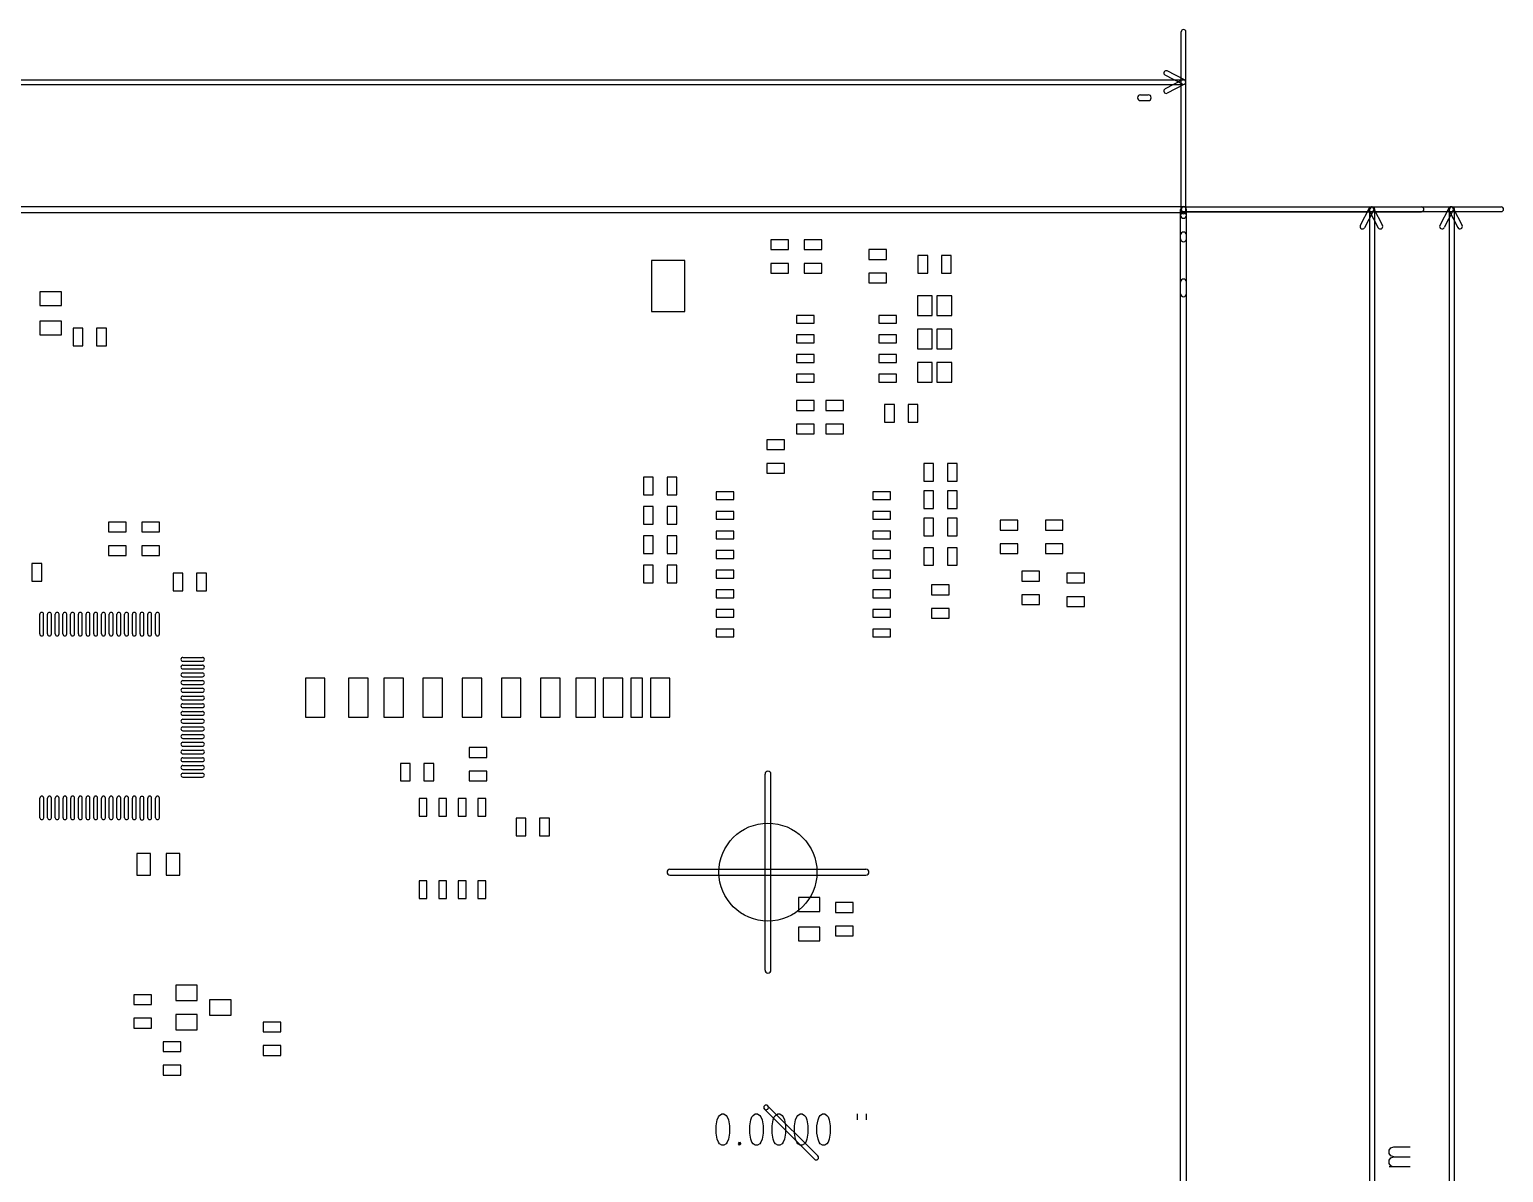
# Model space of a CAD drawing. Extents: x -29274 to 69862, y 24345 to 162744.
# Drawn here: x 32212 to 69812, y 53210 to 82360 of the extents above; entities that cross this region are included whole.
import ezdxf

# ---------------------------------------------------------------- set-up
doc = ezdxf.new("R2010")
doc.units = 0
doc.layers.add('BLACK', color=1, linetype='CONTINUOUS')

msp = doc.modelspace()

# ---------------------------------------------------------------- linework, layer by layer
at = {"layer": 'BLACK'}
for p, q in [((61590, 77720), (61590, 82300)), ((61710, 77720), (61710, 82300)), ((61677, 81073), (61235, 81303)), ((-8500, 81080), (61650, 81080)), ((-8500, 80960), (61650, 80960)), ((61621, 80967), (61179, 81197)), ((61621, 81073), (61179, 80843)), ((61677, 80967), (61235, 80737)), ((60550, 80695), (60750, 80695)), ((60550, 80545), (60750, 80545)), ((-7900, 77845), (61650, 77845)), ((61650, 77834), (69752, 77834)), ((61650, 77833), (67720, 77833)), ((-7900, 77695), (61650, 77695)), ((61575, 77620), (61575, 77770)), ((61575, 77020), (61575, 77620)), ((61650, 77714), (69752, 77714)), ((61650, 77713), (67720, 77713)), ((61725, 77620), (61725, 77770)), ((61725, 77020), (61725, 77620)), ((66387, 77802), (66158, 77360)), ((66494, 77746), (66265, 77304)), ((66387, 77746), (66618, 77305)), ((66406, 24474), (66406, 77774)), ((66494, 77801), (66725, 77360)), ((66526, 24474), (66526, 77774)), ((68419, 77804), (68190, 77362)), ((68526, 77748), (68297, 77306)), ((68419, 77748), (68650, 77307)), ((68438, 24426), (68438, 77776)), ((68526, 77803), (68757, 77362)), ((68558, 24426), (68558, 77776)), ((61575, 75620), (61575, 77120)), ((61725, 75620), (61725, 77120)), ((51575, 76995), (51125, 76995)), ((51125, 76995), (51125, 76745)), ((51125, 76745), (51575, 76745)), ((51575, 76745), (51575, 76995)), ((52425, 76995), (51975, 76995)), ((51975, 76995), (51975, 76745)), ((51975, 76745), (52425, 76745)), ((52425, 76745), (52425, 76995)), ((54075, 76745), (53625, 76745)), ((53625, 76745), (53625, 76495)), ((54075, 76495), (54075, 76745)), ((48925, 76470), (48075, 76470)), ((48075, 76470), (48075, 75170)), ((48925, 75170), (48925, 76470)), ((51575, 76395), (51125, 76395)), ((51125, 76395), (51125, 76145)), ((51575, 76145), (51575, 76395)), ((52425, 76395), (51975, 76395)), ((51975, 76395), (51975, 76145)), ((52425, 76145), (52425, 76395)), ((53625, 76495), (54075, 76495)), ((54875, 76595), (54875, 76145)), ((55125, 76595), (54875, 76595)), ((55125, 76145), (55125, 76595)), ((55475, 76595), (55475, 76145)), ((55725, 76595), (55475, 76595)), ((55725, 76145), (55725, 76595)), ((51125, 76145), (51575, 76145)), ((51975, 76145), (52425, 76145)), ((54075, 76145), (53625, 76145)), ((53625, 76145), (53625, 75895)), ((54075, 75895), (54075, 76145)), ((54875, 76145), (55125, 76145)), ((55475, 76145), (55725, 76145)), ((33025, 75670), (32475, 75670)), ((32475, 75670), (32475, 75320)), ((33025, 75320), (33025, 75670)), ((53625, 75895), (54075, 75895)), ((61575, 34920), (61575, 75920)), ((61725, 34920), (61725, 75920)), ((32475, 75320), (33025, 75320)), ((55240, 75570), (54860, 75570)), ((54860, 75570), (54860, 75070)), ((55240, 75070), (55240, 75570)), ((55740, 75570), (55360, 75570)), ((55360, 75570), (55360, 75070)), ((55740, 75070), (55740, 75570)), ((33025, 74920), (32475, 74920)), ((32475, 74920), (32475, 74570)), ((33025, 74570), (33025, 74920)), ((48075, 75170), (48925, 75170)), ((52225, 75070), (51775, 75070)), ((51775, 75070), (51775, 74870)), ((51775, 74870), (52225, 74870)), ((52225, 74870), (52225, 75070)), ((54325, 75070), (53875, 75070)), ((53875, 75070), (53875, 74870)), ((53875, 74870), (54325, 74870)), ((54325, 74870), (54325, 75070)), ((54860, 75070), (55240, 75070)), ((55360, 75070), (55740, 75070)), ((32475, 74570), (33025, 74570)), ((33325, 74745), (33325, 74295)), ((33575, 74745), (33325, 74745)), ((33575, 74295), (33575, 74745)), ((33925, 74745), (33925, 74295)), ((34175, 74745), (33925, 74745)), ((34175, 74295), (34175, 74745)), ((52225, 74570), (51775, 74570)), ((51775, 74570), (51775, 74370)), ((52225, 74370), (52225, 74570)), ((54325, 74570), (53875, 74570)), ((53875, 74570), (53875, 74370)), ((54325, 74370), (54325, 74570)), ((55240, 74720), (54860, 74720)), ((54860, 74720), (54860, 74220)), ((55240, 74220), (55240, 74720)), ((55740, 74720), (55360, 74720)), ((55360, 74720), (55360, 74220)), ((55740, 74220), (55740, 74720)), ((33325, 74295), (33575, 74295)), ((33925, 74295), (34175, 74295)), ((51775, 74370), (52225, 74370)), ((53875, 74370), (54325, 74370)), ((54860, 74220), (55240, 74220)), ((55360, 74220), (55740, 74220)), ((52225, 74070), (51775, 74070)), ((51775, 74070), (51775, 73870)), ((51775, 73870), (52225, 73870)), ((52225, 73870), (52225, 74070)), ((54325, 74070), (53875, 74070)), ((53875, 74070), (53875, 73870)), ((53875, 73870), (54325, 73870)), ((54325, 73870), (54325, 74070)), ((55240, 73870), (54860, 73870)), ((54860, 73870), (54860, 73370)), ((55240, 73370), (55240, 73870)), ((55740, 73870), (55360, 73870)), ((55360, 73870), (55360, 73370)), ((55740, 73370), (55740, 73870)), ((52225, 73570), (51775, 73570)), ((51775, 73570), (51775, 73370)), ((51775, 73370), (52225, 73370)), ((52225, 73370), (52225, 73570)), ((54325, 73570), (53875, 73570)), ((53875, 73570), (53875, 73370)), ((53875, 73370), (54325, 73370)), ((54325, 73370), (54325, 73570)), ((54860, 73370), (55240, 73370)), ((55360, 73370), (55740, 73370)), ((52225, 72895), (51775, 72895)), ((51775, 72895), (51775, 72645)), ((51775, 72645), (52225, 72645)), ((52225, 72645), (52225, 72895)), ((52975, 72895), (52525, 72895)), ((52525, 72895), (52525, 72645)), ((52525, 72645), (52975, 72645)), ((52975, 72645), (52975, 72895)), ((54275, 72795), (54025, 72795)), ((54025, 72795), (54025, 72345)), ((54275, 72345), (54275, 72795)), ((54875, 72795), (54625, 72795)), ((54625, 72795), (54625, 72345)), ((54875, 72345), (54875, 72795)), ((52225, 72295), (51775, 72295)), ((51775, 72295), (51775, 72045)), ((52225, 72045), (52225, 72295)), ((52975, 72295), (52525, 72295)), ((52525, 72295), (52525, 72045)), ((52975, 72045), (52975, 72295)), ((54025, 72345), (54275, 72345)), ((54625, 72345), (54875, 72345)), ((51475, 71895), (51025, 71895)), ((51025, 71895), (51025, 71645)), ((51475, 71645), (51475, 71895)), ((51775, 72045), (52225, 72045)), ((52525, 72045), (52975, 72045)), ((51025, 71645), (51475, 71645)), ((51475, 71295), (51025, 71295)), ((51025, 71295), (51025, 71045)), ((51475, 71045), (51475, 71295)), ((55275, 71295), (55025, 71295)), ((55025, 71295), (55025, 70845)), ((55275, 70845), (55275, 71295)), ((55875, 71295), (55625, 71295)), ((55625, 71295), (55625, 70845)), ((55875, 70845), (55875, 71295)), ((47875, 70945), (47875, 70495)), ((48125, 70945), (47875, 70945)), ((48125, 70495), (48125, 70945)), ((48475, 70945), (48475, 70495)), ((48725, 70945), (48475, 70945)), ((48725, 70495), (48725, 70945)), ((51025, 71045), (51475, 71045)), ((55025, 70845), (55275, 70845)), ((55625, 70845), (55875, 70845)), ((47875, 70495), (48125, 70495)), ((48475, 70495), (48725, 70495)), ((50175, 70570), (49725, 70570)), ((49725, 70570), (49725, 70370)), ((49725, 70370), (50175, 70370)), ((50175, 70370), (50175, 70570)), ((54175, 70570), (53725, 70570)), ((53725, 70570), (53725, 70370)), ((53725, 70370), (54175, 70370)), ((54175, 70370), (54175, 70570)), ((55275, 70595), (55025, 70595)), ((55025, 70595), (55025, 70145)), ((55275, 70145), (55275, 70595)), ((55875, 70595), (55625, 70595)), ((55625, 70595), (55625, 70145)), ((55875, 70145), (55875, 70595)), ((47875, 70195), (47875, 69745)), ((48125, 70195), (47875, 70195)), ((48125, 69745), (48125, 70195)), ((48475, 70195), (48475, 69745)), ((48725, 70195), (48475, 70195)), ((48725, 69745), (48725, 70195)), ((50175, 70070), (49725, 70070)), ((49725, 70070), (49725, 69870)), ((50175, 69870), (50175, 70070)), ((54175, 70070), (53725, 70070)), ((53725, 70070), (53725, 69870)), ((54175, 69870), (54175, 70070)), ((55025, 70145), (55275, 70145)), ((55625, 70145), (55875, 70145)), ((34675, 69795), (34225, 69795)), ((34225, 69795), (34225, 69545)), ((34675, 69545), (34675, 69795)), ((35525, 69795), (35075, 69795)), ((35075, 69795), (35075, 69545)), ((35525, 69545), (35525, 69795)), ((47875, 69745), (48125, 69745)), ((48475, 69745), (48725, 69745)), ((49725, 69870), (50175, 69870)), ((50175, 69570), (49725, 69570)), ((49725, 69570), (49725, 69370)), ((50175, 69370), (50175, 69570)), ((53725, 69870), (54175, 69870)), ((54175, 69570), (53725, 69570)), ((53725, 69570), (53725, 69370)), ((54175, 69370), (54175, 69570)), ((55275, 69895), (55025, 69895)), ((55025, 69895), (55025, 69445)), ((55275, 69445), (55275, 69895)), ((55875, 69895), (55625, 69895)), ((55625, 69895), (55625, 69445)), ((55875, 69445), (55875, 69895)), ((57425, 69845), (56975, 69845)), ((56975, 69845), (56975, 69595)), ((56975, 69595), (57425, 69595)), ((57425, 69595), (57425, 69845)), ((58575, 69845), (58125, 69845)), ((58125, 69845), (58125, 69595)), ((58125, 69595), (58575, 69595)), ((58575, 69595), (58575, 69845)), ((34225, 69545), (34675, 69545)), ((34675, 69195), (34225, 69195)), ((34225, 69195), (34225, 68945)), ((34675, 68945), (34675, 69195)), ((35075, 69545), (35525, 69545)), ((35525, 69195), (35075, 69195)), ((35075, 69195), (35075, 68945)), ((35525, 68945), (35525, 69195)), ((47875, 69445), (47875, 68995)), ((48125, 69445), (47875, 69445)), ((48125, 68995), (48125, 69445)), ((48475, 69445), (48475, 68995)), ((48725, 69445), (48475, 69445)), ((48725, 68995), (48725, 69445)), ((49725, 69370), (50175, 69370)), ((53725, 69370), (54175, 69370)), ((55025, 69445), (55275, 69445)), ((55625, 69445), (55875, 69445)), ((57425, 69245), (56975, 69245)), ((56975, 69245), (56975, 68995)), ((57425, 68995), (57425, 69245)), ((58575, 69245), (58125, 69245)), ((58125, 69245), (58125, 68995)), ((58575, 68995), (58575, 69245)), ((34225, 68945), (34675, 68945)), ((35075, 68945), (35525, 68945)), ((47875, 68995), (48125, 68995)), ((48475, 68995), (48725, 68995)), ((50175, 69070), (49725, 69070)), ((49725, 69070), (49725, 68870)), ((49725, 68870), (50175, 68870)), ((50175, 68870), (50175, 69070)), ((54175, 69070), (53725, 69070)), ((53725, 69070), (53725, 68870)), ((53725, 68870), (54175, 68870)), ((54175, 68870), (54175, 69070)), ((55275, 69145), (55025, 69145)), ((55025, 69145), (55025, 68695)), ((55275, 68695), (55275, 69145)), ((55875, 69145), (55625, 69145)), ((55625, 69145), (55625, 68695)), ((55875, 68695), (55875, 69145)), ((56975, 68995), (57425, 68995)), ((58125, 68995), (58575, 68995)), ((32525, 68745), (32275, 68745)), ((32275, 68745), (32275, 68295)), ((32525, 68295), (32525, 68745)), ((36125, 68495), (35875, 68495)), ((35875, 68495), (35875, 68045)), ((36125, 68045), (36125, 68495)), ((36725, 68495), (36475, 68495)), ((36475, 68495), (36475, 68045)), ((36725, 68045), (36725, 68495)), ((47875, 68695), (47875, 68245)), ((48125, 68695), (47875, 68695)), ((48125, 68245), (48125, 68695)), ((48475, 68695), (48475, 68245)), ((48725, 68695), (48475, 68695)), ((48725, 68245), (48725, 68695)), ((50175, 68570), (49725, 68570)), ((49725, 68570), (49725, 68370)), ((50175, 68370), (50175, 68570)), ((54175, 68570), (53725, 68570)), ((53725, 68570), (53725, 68370)), ((54175, 68370), (54175, 68570)), ((55025, 68695), (55275, 68695)), ((55625, 68695), (55875, 68695)), ((57975, 68545), (57525, 68545)), ((57525, 68545), (57525, 68295)), ((57975, 68295), (57975, 68545)), ((59125, 68495), (58675, 68495)), ((58675, 68495), (58675, 68245)), ((59125, 68245), (59125, 68495)), ((32275, 68295), (32525, 68295)), ((47875, 68245), (48125, 68245)), ((48475, 68245), (48725, 68245)), ((49725, 68370), (50175, 68370)), ((50175, 68070), (49725, 68070)), ((49725, 68070), (49725, 67870)), ((50175, 67870), (50175, 68070)), ((53725, 68370), (54175, 68370)), ((54175, 68070), (53725, 68070)), ((53725, 68070), (53725, 67870)), ((54175, 67870), (54175, 68070)), ((55675, 68195), (55225, 68195)), ((55225, 68195), (55225, 67945)), ((55675, 67945), (55675, 68195)), ((57525, 68295), (57975, 68295)), ((58675, 68245), (59125, 68245)), ((35875, 68045), (36125, 68045)), ((36475, 68045), (36725, 68045)), ((49725, 67870), (50175, 67870)), ((53725, 67870), (54175, 67870)), ((55225, 67945), (55675, 67945)), ((57975, 67945), (57525, 67945)), ((57525, 67945), (57525, 67695)), ((57525, 67695), (57975, 67695)), ((57975, 67695), (57975, 67945)), ((59125, 67895), (58675, 67895)), ((58675, 67895), (58675, 67645)), ((59125, 67645), (59125, 67895)), ((32475, 66944), (32475, 67446)), ((32573, 66944), (32573, 67446)), ((32672, 66944), (32672, 67446)), ((32770, 66944), (32770, 67446)), ((32869, 66944), (32869, 67446)), ((32967, 66944), (32967, 67446)), ((33066, 66944), (33066, 67446)), ((33164, 66944), (33164, 67446)), ((33263, 66944), (33263, 67446)), ((33361, 66944), (33361, 67446)), ((33459, 66944), (33459, 67446)), ((33557, 66944), (33557, 67446)), ((33656, 66944), (33656, 67446)), ((33754, 66944), (33754, 67446)), ((33853, 66944), (33853, 67446)), ((33951, 66944), (33951, 67446)), ((34050, 66944), (34050, 67446)), ((34148, 66944), (34148, 67446)), ((34247, 66944), (34247, 67446)), ((34345, 66944), (34345, 67446)), ((34444, 66944), (34444, 67446)), ((34542, 66944), (34542, 67446)), ((34640, 66944), (34640, 67446)), ((34738, 66944), (34738, 67446)), ((34837, 66944), (34837, 67446)), ((34935, 66944), (34935, 67446)), ((35034, 66944), (35034, 67446)), ((35132, 66944), (35132, 67446)), ((35231, 66944), (35231, 67446)), ((35329, 66944), (35329, 67446)), ((35428, 66944), (35428, 67446)), ((35526, 66944), (35526, 67446)), ((50175, 67570), (49725, 67570)), ((49725, 67570), (49725, 67370)), ((49725, 67370), (50175, 67370)), ((50175, 67370), (50175, 67570)), ((54175, 67570), (53725, 67570)), ((53725, 67570), (53725, 67370)), ((53725, 67370), (54175, 67370)), ((54175, 67370), (54175, 67570)), ((55675, 67595), (55225, 67595)), ((55225, 67595), (55225, 67345)), ((55225, 67345), (55675, 67345)), ((55675, 67345), (55675, 67595)), ((58675, 67645), (59125, 67645)), ((50175, 67070), (49725, 67070)), ((49725, 67070), (49725, 66870)), ((50175, 66870), (50175, 67070)), ((54175, 67070), (53725, 67070)), ((53725, 67070), (53725, 66870)), ((54175, 66870), (54175, 67070)), ((49725, 66870), (50175, 66870)), ((53725, 66870), (54175, 66870)), ((36124, 66346), (36626, 66346)), ((36124, 66248), (36626, 66248)), ((36124, 66149), (36626, 66149)), ((36124, 66051), (36626, 66051)), ((36124, 65952), (36626, 65952)), ((36124, 65854), (36626, 65854)), ((39750, 65820), (39250, 65820)), ((39250, 65820), (39250, 64820)), ((39750, 64820), (39750, 65820)), ((40850, 65820), (40350, 65820)), ((40350, 65820), (40350, 64820)), ((40850, 64820), (40850, 65820)), ((41750, 65820), (41250, 65820)), ((41250, 65820), (41250, 64820)), ((41750, 64820), (41750, 65820)), ((42750, 65820), (42250, 65820)), ((42250, 65820), (42250, 64820)), ((42750, 64820), (42750, 65820)), ((43750, 65820), (43250, 65820)), ((43250, 65820), (43250, 64820)), ((43750, 64820), (43750, 65820)), ((44750, 65820), (44250, 65820)), ((44250, 65820), (44250, 64820)), ((44750, 64820), (44750, 65820)), ((45750, 65820), (45250, 65820)), ((45250, 65820), (45250, 64820)), ((45750, 64820), (45750, 65820)), ((46650, 65820), (46150, 65820)), ((46150, 65820), (46150, 64820)), ((46650, 64820), (46650, 65820)), ((47350, 65820), (46850, 65820)), ((46850, 65820), (46850, 64820)), ((47350, 64820), (47350, 65820)), ((47850, 65820), (47550, 65820)), ((47550, 65820), (47550, 64820)), ((47850, 64820), (47850, 65820)), ((48550, 65820), (48050, 65820)), ((48050, 65820), (48050, 64820)), ((48550, 64820), (48550, 65820)), ((36124, 65755), (36626, 65755)), ((36124, 65657), (36626, 65657)), ((36124, 65558), (36626, 65558)), ((36124, 65460), (36626, 65460)), ((36124, 65362), (36626, 65362)), ((36124, 65264), (36626, 65264)), ((36124, 65165), (36626, 65165)), ((36124, 65067), (36626, 65067)), ((36124, 64968), (36626, 64968)), ((36124, 64870), (36626, 64870)), ((36124, 64771), (36626, 64771)), ((36124, 64673), (36626, 64673)), ((39250, 64820), (39750, 64820)), ((40350, 64820), (40850, 64820)), ((41250, 64820), (41750, 64820)), ((42250, 64820), (42750, 64820)), ((43250, 64820), (43750, 64820)), ((44250, 64820), (44750, 64820)), ((45250, 64820), (45750, 64820)), ((46150, 64820), (46650, 64820)), ((46850, 64820), (47350, 64820)), ((47550, 64820), (47850, 64820)), ((48050, 64820), (48550, 64820)), ((36124, 64574), (36626, 64574)), ((36124, 64476), (36626, 64476)), ((36124, 64377), (36626, 64377)), ((36124, 64279), (36626, 64279)), ((36124, 64181), (36626, 64181)), ((36124, 64083), (36626, 64083)), ((36124, 63984), (36626, 63984)), ((43875, 64045), (43425, 64045)), ((43425, 64045), (43425, 63795)), ((43875, 63795), (43875, 64045)), ((36124, 63886), (36626, 63886)), ((36124, 63787), (36626, 63787)), ((36124, 63689), (36626, 63689)), ((36124, 63590), (36626, 63590)), ((41925, 63645), (41675, 63645)), ((41675, 63645), (41675, 63195)), ((41925, 63195), (41925, 63645)), ((42525, 63645), (42275, 63645)), ((42275, 63645), (42275, 63195)), ((42525, 63195), (42525, 63645)), ((43425, 63795), (43875, 63795)), ((36124, 63492), (36626, 63492)), ((36124, 63393), (36626, 63393)), ((36124, 63295), (36626, 63295)), ((41675, 63195), (41925, 63195)), ((42275, 63195), (42525, 63195)), ((43875, 63445), (43425, 63445)), ((43425, 63445), (43425, 63195)), ((43425, 63195), (43875, 63195)), ((43875, 63195), (43875, 63445)), ((50975, 58370), (50975, 63370)), ((51125, 58370), (51125, 63370)), ((32478, 62258), (32478, 62760)), ((32576, 62258), (32576, 62760)), ((32675, 62258), (32675, 62760)), ((32773, 62258), (32773, 62760)), ((32871, 62258), (32871, 62760)), ((32969, 62258), (32969, 62760)), ((33068, 62258), (33068, 62760)), ((33166, 62258), (33166, 62760)), ((33265, 62258), (33265, 62760)), ((33363, 62258), (33363, 62760)), ((33462, 62258), (33462, 62760)), ((33560, 62258), (33560, 62760)), ((33656, 62258), (33656, 62760)), ((33754, 62258), (33754, 62760)), ((33853, 62258), (33853, 62760)), ((33951, 62258), (33951, 62760)), ((34050, 62258), (34050, 62760)), ((34148, 62258), (34148, 62760)), ((34247, 62258), (34247, 62760)), ((34345, 62258), (34345, 62760)), ((34444, 62258), (34444, 62760)), ((34542, 62258), (34542, 62760)), ((34640, 62258), (34640, 62760)), ((34738, 62258), (34738, 62760)), ((34837, 62258), (34837, 62760)), ((34935, 62258), (34935, 62760)), ((35034, 62251), (35034, 62753)), ((35132, 62251), (35132, 62753)), ((35231, 62258), (35231, 62760)), ((35329, 62258), (35329, 62760)), ((35428, 62258), (35428, 62760)), ((35526, 62258), (35526, 62760)), ((42150, 62745), (42150, 62295)), ((42350, 62745), (42150, 62745)), ((42350, 62295), (42350, 62745)), ((42650, 62745), (42650, 62295)), ((42850, 62745), (42650, 62745)), ((42850, 62295), (42850, 62745)), ((43150, 62745), (43150, 62295)), ((43350, 62745), (43150, 62745)), ((43350, 62295), (43350, 62745)), ((43650, 62745), (43650, 62295)), ((43850, 62745), (43650, 62745)), ((43850, 62295), (43850, 62745)), ((42150, 62295), (42350, 62295)), ((42650, 62295), (42850, 62295)), ((43150, 62295), (43350, 62295)), ((43650, 62295), (43850, 62295)), ((44875, 62245), (44625, 62245)), ((44625, 62245), (44625, 61795)), ((44875, 61795), (44875, 62245)), ((45475, 62245), (45225, 62245)), ((45225, 62245), (45225, 61795)), ((45475, 61795), (45475, 62245)), ((44625, 61795), (44875, 61795)), ((45225, 61795), (45475, 61795)), ((34950, 61345), (34950, 60795)), ((35300, 61345), (34950, 61345)), ((35300, 60795), (35300, 61345)), ((35700, 61345), (35700, 60795)), ((36050, 61345), (35700, 61345)), ((36050, 60795), (36050, 61345)), ((48550, 60945), (53550, 60945)), ((34950, 60795), (35300, 60795)), ((35700, 60795), (36050, 60795)), ((42150, 60645), (42150, 60195)), ((42350, 60645), (42150, 60645)), ((42350, 60195), (42350, 60645)), ((42650, 60645), (42650, 60195)), ((42850, 60645), (42650, 60645)), ((42850, 60195), (42850, 60645)), ((43150, 60645), (43150, 60195)), ((43350, 60645), (43150, 60645)), ((43350, 60195), (43350, 60645)), ((43650, 60645), (43650, 60195)), ((43850, 60645), (43650, 60645)), ((43850, 60195), (43850, 60645)), ((48550, 60795), (53550, 60795)), ((42150, 60195), (42350, 60195)), ((42650, 60195), (42850, 60195)), ((43150, 60195), (43350, 60195)), ((43650, 60195), (43850, 60195)), ((52375, 60220), (51825, 60220)), ((51825, 60220), (51825, 59870)), ((52375, 59870), (52375, 60220)), ((51825, 59870), (52375, 59870)), ((53225, 60095), (52775, 60095)), ((52775, 60095), (52775, 59845)), ((52775, 59845), (53225, 59845)), ((53225, 59845), (53225, 60095)), ((52375, 59470), (51825, 59470)), ((51825, 59470), (51825, 59120)), ((52375, 59120), (52375, 59470)), ((53225, 59495), (52775, 59495)), ((52775, 59495), (52775, 59245)), ((53225, 59245), (53225, 59495)), ((51825, 59120), (52375, 59120)), ((52775, 59245), (53225, 59245)), ((36492, 57990), (35942, 57990)), ((35942, 57990), (35942, 57598)), ((36492, 57598), (36492, 57990)), ((35325, 57745), (34875, 57745)), ((34875, 57745), (34875, 57495)), ((35325, 57495), (35325, 57745)), ((35942, 57598), (36492, 57598)), ((37358, 57616), (36808, 57616)), ((36808, 57616), (36808, 57224)), ((37358, 57224), (37358, 57616)), ((34875, 57495), (35325, 57495)), ((36492, 57242), (35942, 57242)), ((35942, 57242), (35942, 56850)), ((36492, 56850), (36492, 57242)), ((36808, 57224), (37358, 57224)), ((35325, 57145), (34875, 57145)), ((34875, 57145), (34875, 56895)), ((34875, 56895), (35325, 56895)), ((35325, 56895), (35325, 57145)), ((35942, 56850), (36492, 56850)), ((38625, 57045), (38175, 57045)), ((38175, 57045), (38175, 56795)), ((38175, 56795), (38625, 56795)), ((38625, 56795), (38625, 57045)), ((36075, 56545), (35625, 56545)), ((35625, 56545), (35625, 56295)), ((36075, 56295), (36075, 56545)), ((38625, 56445), (38175, 56445)), ((38175, 56445), (38175, 56195)), ((38625, 56195), (38625, 56445)), ((35625, 56295), (36075, 56295)), ((38175, 56195), (38625, 56195)), ((36075, 55945), (35625, 55945)), ((35625, 55945), (35625, 55695)), ((35625, 55695), (36075, 55695)), ((36075, 55695), (36075, 55945)), ((51042, 54912), (52322, 53632)), ((51042, 54912), (52322, 53632)), ((49727, 54401), (49756, 54554)), ((49756, 54554), (49784, 54630)), ((49784, 54630), (49813, 54668)), ((49813, 54668), (49870, 54706)), ((49870, 54706), (49927, 54706)), ((49927, 54706), (49984, 54668)), ((49984, 54668), (50013, 54630)), ((50013, 54630), (50042, 54554)), ((50042, 54554), (50070, 54401)), ((50584, 54401), (50613, 54554)), ((50613, 54554), (50641, 54630)), ((50641, 54630), (50670, 54668)), ((50670, 54668), (50727, 54706)), ((50727, 54706), (50784, 54706)), ((50784, 54706), (50841, 54668)), ((50841, 54668), (50870, 54630)), ((50870, 54630), (50899, 54554)), ((50899, 54554), (50927, 54401)), ((50958, 54828), (52238, 53548)), ((50958, 54828), (52238, 53548)), ((51155, 54401), (51184, 54554)), ((51184, 54554), (51212, 54630)), ((51212, 54630), (51241, 54668)), ((51241, 54668), (51298, 54706)), ((51298, 54706), (51355, 54706)), ((51355, 54706), (51412, 54668)), ((51412, 54668), (51441, 54630)), ((51441, 54630), (51470, 54554)), ((51470, 54554), (51498, 54401)), ((51726, 54401), (51755, 54554)), ((51755, 54554), (51783, 54630)), ((51783, 54630), (51812, 54668)), ((51812, 54668), (51869, 54706)), ((51869, 54706), (51926, 54706)), ((51926, 54706), (51983, 54668)), ((51983, 54668), (52012, 54630)), ((52012, 54630), (52041, 54554)), ((52041, 54554), (52069, 54401)), ((52297, 54401), (52326, 54554)), ((52326, 54554), (52354, 54630)), ((52354, 54630), (52383, 54668)), ((52383, 54668), (52440, 54706)), ((52440, 54706), (52497, 54706)), ((52497, 54706), (52554, 54668)), ((52554, 54668), (52583, 54630)), ((52583, 54630), (52612, 54554)), ((52612, 54554), (52640, 54401)), ((53325, 54706), (53325, 54554)), ((53554, 54706), (53554, 54554)), ((49727, 54211), (49727, 54401)), ((49756, 54059), (49727, 54211)), ((50070, 54211), (50042, 54059)), ((50070, 54401), (50070, 54211)), ((50584, 54211), (50584, 54401)), ((50613, 54059), (50584, 54211)), ((50927, 54211), (50899, 54059)), ((50927, 54401), (50927, 54211)), ((51155, 54211), (51155, 54401)), ((51184, 54059), (51155, 54211)), ((51498, 54211), (51470, 54059)), ((51498, 54401), (51498, 54211)), ((51726, 54211), (51726, 54401)), ((51755, 54059), (51726, 54211)), ((52069, 54211), (52041, 54059)), ((52069, 54401), (52069, 54211)), ((52297, 54211), (52297, 54401)), ((52326, 54059), (52297, 54211)), ((52640, 54211), (52612, 54059)), ((52640, 54401), (52640, 54211)), ((49784, 53982), (49756, 54059)), ((49813, 53944), (49784, 53982)), ((49870, 53906), (49813, 53944)), ((49927, 53906), (49870, 53906)), ((49984, 53944), (49927, 53906)), ((50013, 53982), (49984, 53944)), ((50042, 54059), (50013, 53982)), ((50298, 53944), (50327, 53982)), ((50327, 53906), (50298, 53944)), ((50327, 53982), (50355, 53944)), ((50327, 53982), (50327, 53906)), ((50355, 53944), (50327, 53906)), ((50641, 53982), (50613, 54059)), ((50670, 53944), (50641, 53982)), ((50727, 53906), (50670, 53944)), ((50784, 53906), (50727, 53906)), ((50841, 53944), (50784, 53906)), ((50870, 53982), (50841, 53944)), ((50899, 54059), (50870, 53982)), ((51212, 53982), (51184, 54059)), ((51241, 53944), (51212, 53982)), ((51298, 53906), (51241, 53944)), ((51355, 53906), (51298, 53906)), ((51412, 53944), (51355, 53906)), ((51441, 53982), (51412, 53944)), ((51470, 54059), (51441, 53982)), ((51783, 53982), (51755, 54059)), ((51812, 53944), (51783, 53982)), ((51869, 53906), (51812, 53944)), ((51926, 53906), (51869, 53906)), ((51983, 53944), (51926, 53906)), ((52012, 53982), (51983, 53944)), ((52041, 54059), (52012, 53982)), ((52354, 53982), (52326, 54059)), ((52383, 53944), (52354, 53982)), ((52440, 53906), (52383, 53944)), ((52497, 53906), (52440, 53906)), ((52554, 53944), (52497, 53906)), ((52583, 53982), (52554, 53944)), ((52612, 54059), (52583, 53982)), ((66896, 53781), (66935, 53839)), ((66896, 53696), (66896, 53781)), ((66935, 53839), (67011, 53867)), ((67011, 53867), (67430, 53867)), ((66935, 53639), (66896, 53696)), ((66896, 53524), (66935, 53581)), ((66896, 53439), (66896, 53524)), ((66935, 53381), (66896, 53439)), ((67011, 53610), (66935, 53639)), ((66935, 53581), (67011, 53610)), ((67011, 53610), (67430, 53610)), ((67430, 53353), (66896, 53353)), ((66973, 53353), (66935, 53381))]:
    msp.add_line(p, q, dxfattribs=at)
msp.add_circle((51050, 60870), 1250, dxfattribs=at)
for centre, radius, start, end in [((61650, 82300), 60, 360, 540), ((61207, 81250), 60, 422, 602), ((61207, 80790), 60, 117, 297), ((61649, 81020), 60, 242, 422), ((61649, 81020), 60, -62, 117), ((61650, 81020), 60, 270, 450), ((60550, 80620), 75, 90, 270), ((60750, 80620), 75, 270, 450), ((61650, 77770), 75, 360, 540), ((61650, 77774), 60, 90, 270), ((61650, 77773), 60, 90, 270), ((61650, 77770), 75, 270, 450), ((66441, 77774), 60, 27, 207), ((66441, 77774), 60, -27, 152), ((66466, 77774), 60, 360, 540), ((67720, 77773), 60, 270, 450), ((68473, 77776), 60, 27, 207), ((68473, 77776), 60, -27, 152), ((68498, 77776), 60, 360, 540), ((69752, 77774), 60, 270, 450), ((61650, 77620), 75, 360, 540), ((61650, 77620), 75, 180, 360), ((61650, 77720), 60, 180, 360), ((61650, 77120), 75, 360, 540), ((66211, 77332), 60, 152, 332), ((66671, 77332), 60, 207, 387), ((68243, 77334), 60, 152, 332), ((68703, 77334), 60, 207, 387), ((61650, 77020), 75, 180, 360), ((61650, 75920), 75, 360, 540), ((61650, 75620), 75, 180, 360), ((32524, 67446), 49, 360, 540), ((32721, 67446), 49, 360, 540), ((32918, 67446), 49, 360, 540), ((33115, 67446), 49, 360, 540), ((33312, 67446), 49, 360, 540), ((33508, 67446), 49, 360, 540), ((33705, 67446), 49, 360, 540), ((33902, 67446), 49, 360, 540), ((34099, 67446), 49, 360, 540), ((34296, 67446), 49, 360, 540), ((34493, 67446), 49, 360, 540), ((34689, 67446), 49, 360, 540), ((34886, 67446), 49, 360, 540), ((35083, 67446), 49, 360, 540), ((35280, 67446), 49, 360, 540), ((35477, 67446), 49, 360, 540), ((32524, 66944), 49, 180, 360), ((32721, 66944), 49, 180, 360), ((32918, 66944), 49, 180, 360), ((33115, 66944), 49, 180, 360), ((33312, 66944), 49, 180, 360), ((33508, 66944), 49, 180, 360), ((33705, 66944), 49, 180, 360), ((33902, 66944), 49, 180, 360), ((34099, 66944), 49, 180, 360), ((34296, 66944), 49, 180, 360), ((34493, 66944), 49, 180, 360), ((34689, 66944), 49, 180, 360), ((34886, 66944), 49, 180, 360), ((35083, 66944), 49, 180, 360), ((35280, 66944), 49, 180, 360), ((35477, 66944), 49, 180, 360), ((36124, 66297), 49, 90, 270), ((36626, 66297), 49, 270, 450), ((36124, 66100), 49, 90, 270), ((36124, 65903), 49, 90, 270), ((36626, 66100), 49, 270, 450), ((36626, 65903), 49, 270, 450), ((36124, 65706), 49, 90, 270), ((36124, 65509), 49, 90, 270), ((36626, 65706), 49, 270, 450), ((36626, 65509), 49, 270, 450), ((36124, 65313), 49, 90, 270), ((36124, 65116), 49, 90, 270), ((36626, 65313), 49, 270, 450), ((36626, 65116), 49, 270, 450), ((36124, 64919), 49, 90, 270), ((36124, 64722), 49, 90, 270), ((36626, 64919), 49, 270, 450), ((36626, 64722), 49, 270, 450), ((36124, 64525), 49, 90, 270), ((36124, 64328), 49, 90, 270), ((36626, 64525), 49, 270, 450), ((36626, 64328), 49, 270, 450), ((36124, 64132), 49, 90, 270), ((36124, 63935), 49, 90, 270), ((36626, 64132), 49, 270, 450), ((36626, 63935), 49, 270, 450), ((36124, 63738), 49, 90, 270), ((36124, 63541), 49, 90, 270), ((36626, 63738), 49, 270, 450), ((36626, 63541), 49, 270, 450), ((36124, 63344), 49, 90, 270), ((36626, 63344), 49, 270, 450), ((51050, 63370), 75, 360, 540), ((32527, 62760), 49, 360, 540), ((32724, 62760), 49, 360, 540), ((32920, 62760), 49, 360, 540), ((33117, 62760), 49, 360, 540), ((33314, 62760), 49, 360, 540), ((33511, 62760), 49, 360, 540), ((33705, 62760), 49, 360, 540), ((33902, 62760), 49, 360, 540), ((34099, 62760), 49, 360, 540), ((34296, 62760), 49, 360, 540), ((34493, 62760), 49, 360, 540), ((34689, 62760), 49, 360, 540), ((34886, 62760), 49, 360, 540), ((35083, 62753), 49, 360, 540), ((35280, 62760), 49, 360, 540), ((35477, 62760), 49, 360, 540), ((32527, 62258), 49, 180, 360), ((32724, 62258), 49, 180, 360), ((32920, 62258), 49, 180, 360), ((33117, 62258), 49, 180, 360), ((33314, 62258), 49, 180, 360), ((33511, 62258), 49, 180, 360), ((33705, 62258), 49, 180, 360), ((33902, 62258), 49, 180, 360), ((34099, 62258), 49, 180, 360), ((34296, 62258), 49, 180, 360), ((34493, 62258), 49, 180, 360), ((34689, 62258), 49, 180, 360), ((34886, 62258), 49, 180, 360), ((35083, 62251), 49, 180, 360), ((35280, 62258), 49, 180, 360), ((35477, 62258), 49, 180, 360), ((48550, 60870), 75, 90, 270), ((53550, 60870), 75, 270, 450), ((51050, 58370), 75, 180, 360), ((51000, 54870), 60, 0, 180), ((51000, 54870), 60, 45, 225), ((51000, 54870), 60, 45, 225), ((51000, 54870), 60, 0, 180), ((51000, 54870), 60, 0, 180), ((51000, 54870), 60, 0, 180), ((51000, 54870), 60, 0, 180), ((51000, 54870), 60, 180, 360), ((51000, 54870), 60, 180, 360), ((51000, 54870), 60, 180, 360), ((51000, 54870), 60, 180, 360), ((51000, 54870), 60, 180, 360), ((52280, 53590), 60, 225, 405), ((52280, 53590), 60, 225, 405)]:
    msp.add_arc(centre, radius, start, end, dxfattribs=at)

doc.saveas('drawing.dxf')
